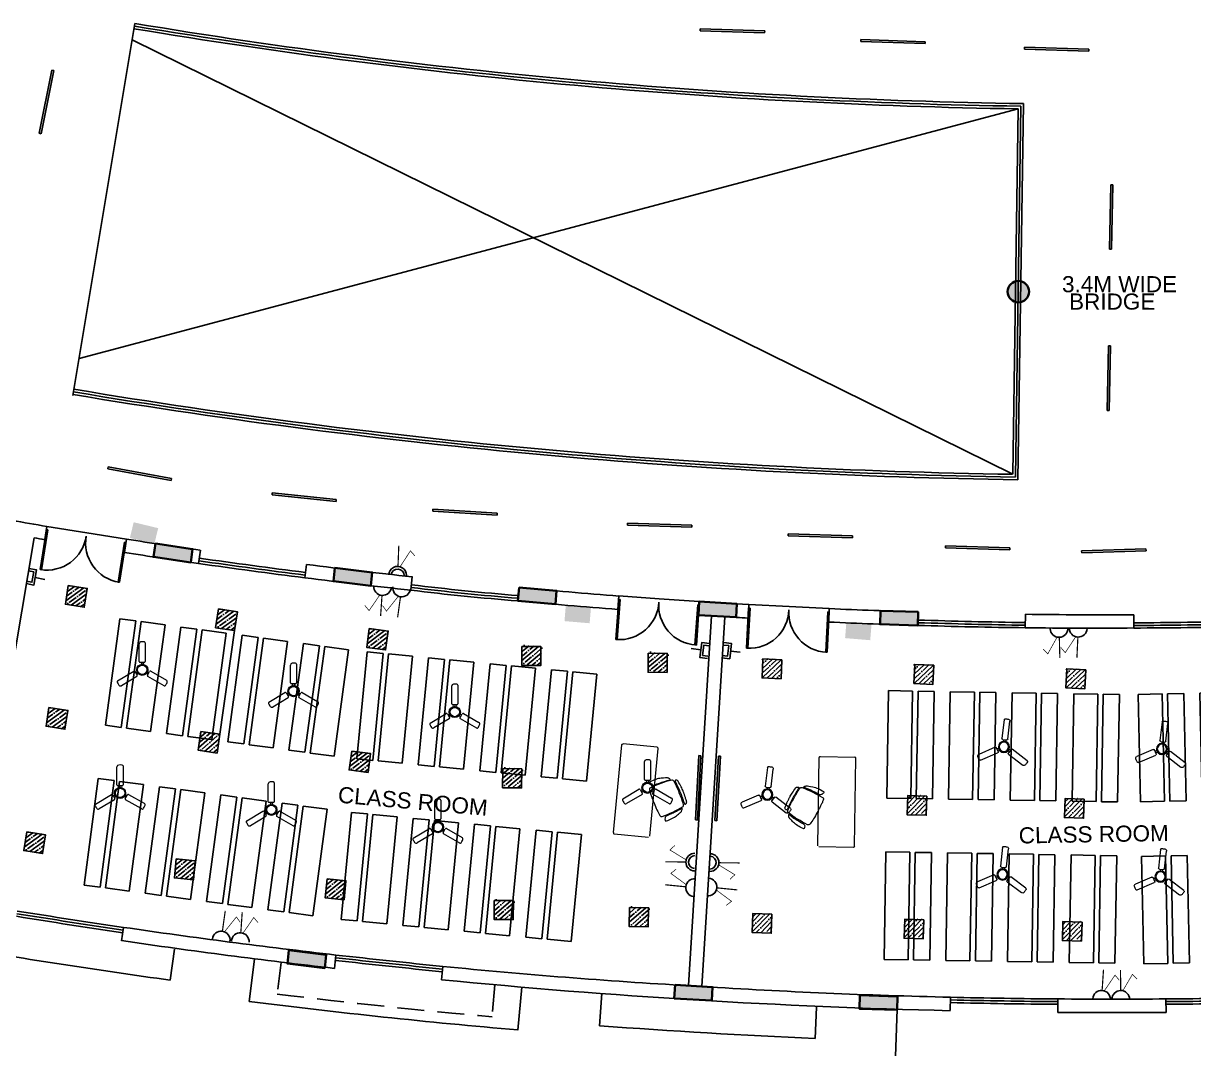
# Model space of a CAD drawing. Header units: inches. Extents: x -221585 to 401252, y -284294 to 332380.
# Drawn here: x 143066 to 145244, y 52500 to 54407 of the extents above; entities that cross this region are included whole.
import ezdxf

# ---------------------------------------------------------------- set-up
doc = ezdxf.new("R2010")
doc.units = ezdxf.units.IN
doc.header["$MEASUREMENT"] = 0
doc.linetypes.add('HIDDEN', pattern=[0.375, 0.25, -0.125])
doc.linetypes.add('HIDDEN2', pattern=[0.1875, 0.125, -0.0625])
for name, color, linetype in [('A_dimension_100', 233, 'Continuous'), ('E-LIGHT', 7, 'Continuous'), ('Power', 7, 'Continuous'), ('UPS', 7, 'Continuous')]:
    doc.layers.add(name, color=color, linetype=linetype)
for name, color, linetype, lineweight in [('ceilingfan', 1, 'Continuous', 15), ('column fa 25', 3, 'Continuous', 35), ('FURN', 56, 'Continuous', 0), ('text', 72, 'HIDDEN2', 5)]:
    doc.layers.add(name, color=color, linetype=linetype, lineweight=lineweight)
doc.styles.add('DIM', font='arial.ttf')

# ---------------------------------------------------------------- blocks, each defined once
blk = doc.blocks.new('fgds')
at = {"color": 253, "ltscale": 8}
for p, q in [((-348.363, -122.88), (-346.363, -122.88)), ((-348.363, -122.88), (-348.363, -123.33)), ((-346.363, -122.88), (-346.363, -123.33)), ((-348.363, -123.33), (-346.363, -123.33)), ((-348.363, -123.43), (-346.363, -123.43)), ((-348.363, -123.43), (-348.363, -123.73)), ((-346.363, -123.43), (-346.363, -123.73)), ((-348.363, -123.73), (-346.363, -123.73))]:
    blk.add_line(p, q, dxfattribs=at)
blk = doc.blocks.new('rser')
at = {"color": 2}
for p in [(-0.986, 6.93, 9945.752), (-0.986, 5.78, 9945.752), (-0.986, 4.63, 9945.752), (-0.986, 3.48, 9945.752)]:
    blk.add_blockref('fgds', p, dxfattribs=at)
blk = doc.blocks.new('A$C16F118AB')
for points in [[(0.37, 0.768), (0.37, 0.768), (0.374, 0.77), (0.374, 0.774), (0.372, 0.778), (0.364, 0.785), (0.354, 0.791), (0.344, 0.795), (0.333, 0.799), (0.321, 0.801), (0.307, 0.801), (0.283, 0.797), (0.248, 0.791), (0.205, 0.783), (0.181, 0.776), (0.156, 0.77), (0.132, 0.762), (0.106, 0.752), (0.081, 0.74), (0.057, 0.728), (0.032, 0.714), (0.008, 0.697), (0, 0.691), (0, 0.683), (0.006, 0.671), (0.018, 0.659), (0.035, 0.646), (0.049, 0.64), (0.063, 0.636), (0.075, 0.638), (0.096, 0.648), (0.116, 0.659), (0.136, 0.669), (0.156, 0.679), (0.179, 0.689), (0.199, 0.699), (0.222, 0.709), (0.244, 0.72), (0.287, 0.738), (0.321, 0.752), (0.35, 0.762), (0.37, 0.768)], [(0.565, 0.547), (0.565, 0.547), (0.559, 0.559), (0.553, 0.573), (0.545, 0.585), (0.539, 0.598), (0.53, 0.612), (0.524, 0.624), (0.516, 0.636), (0.51, 0.648), (0.504, 0.661), (0.496, 0.675), (0.488, 0.687), (0.482, 0.699), (0.474, 0.712), (0.465, 0.724), (0.457, 0.736), (0.449, 0.748), (0.439, 0.758), (0.429, 0.764), (0.417, 0.768), (0.402, 0.766), (0.354, 0.748), (0.303, 0.728), (0.256, 0.707), (0.207, 0.685), (0.159, 0.661), (0.112, 0.638), (0.065, 0.614), (0.02, 0.588), (0.012, 0.579), (0.006, 0.569), (0.006, 0.555), (0.01, 0.539), (0.014, 0.526), (0.02, 0.512), (0.024, 0.498), (0.03, 0.484), (0.037, 0.472), (0.043, 0.457), (0.049, 0.443), (0.055, 0.429), (0.063, 0.415), (0.069, 0.4), (0.077, 0.384), (0.085, 0.37), (0.093, 0.354), (0.1, 0.339), (0.108, 0.323), (0.116, 0.309), (0.134, 0.276), (0.15, 0.246), (0.167, 0.215), (0.183, 0.187), (0.199, 0.161), (0.215, 0.136), (0.232, 0.114), (0.246, 0.091), (0.256, 0.081), (0.268, 0.075), (0.28, 0.073), (0.291, 0.075), (0.339, 0.1), (0.386, 0.124), (0.433, 0.15), (0.48, 0.177), (0.524, 0.203), (0.567, 0.232), (0.61, 0.262), (0.652, 0.291), (0.663, 0.301), (0.667, 0.311), (0.667, 0.323), (0.663, 0.337), (0.654, 0.362), (0.644, 0.386), (0.634, 0.411), (0.622, 0.437), (0.61, 0.464), (0.596, 0.492), (0.581, 0.518), (0.565, 0.547)], [(0.634, 0.585), (0.634, 0.585), (0.624, 0.602), (0.614, 0.62), (0.602, 0.64), (0.587, 0.661), (0.573, 0.683), (0.557, 0.707), (0.541, 0.732), (0.524, 0.758), (0.516, 0.766), (0.508, 0.77), (0.496, 0.774), (0.484, 0.774), (0.474, 0.772), (0.467, 0.766), (0.465, 0.76), (0.469, 0.752), (0.476, 0.74), (0.484, 0.728), (0.49, 0.716), (0.498, 0.703), (0.506, 0.691), (0.512, 0.679), (0.52, 0.667), (0.526, 0.655), (0.534, 0.642), (0.541, 0.63), (0.549, 0.618), (0.555, 0.606), (0.563, 0.594), (0.569, 0.581), (0.575, 0.569), (0.581, 0.557), (0.587, 0.545), (0.596, 0.533), (0.602, 0.52), (0.608, 0.508), (0.614, 0.496), (0.62, 0.484), (0.626, 0.47), (0.632, 0.457), (0.638, 0.445), (0.642, 0.433), (0.648, 0.419), (0.654, 0.407), (0.661, 0.392), (0.667, 0.38), (0.673, 0.366), (0.679, 0.354), (0.685, 0.348), (0.691, 0.346), (0.699, 0.348), (0.707, 0.354), (0.715, 0.364), (0.717, 0.376), (0.72, 0.386), (0.717, 0.396), (0.711, 0.411), (0.705, 0.427), (0.699, 0.441), (0.693, 0.453), (0.687, 0.468), (0.683, 0.48), (0.677, 0.492), (0.673, 0.502), (0.669, 0.512), (0.663, 0.524), (0.658, 0.535), (0.652, 0.545), (0.648, 0.555), (0.642, 0.565), (0.638, 0.575), (0.634, 0.585)], [(0.638, 0.262), (0.63, 0.256), (0.622, 0.248), (0.612, 0.24), (0.598, 0.23), (0.583, 0.22), (0.567, 0.209), (0.549, 0.197), (0.528, 0.185), (0.508, 0.173), (0.488, 0.159), (0.465, 0.146), (0.445, 0.134), (0.425, 0.124), (0.404, 0.112), (0.386, 0.102), (0.366, 0.091), (0.356, 0.081), (0.35, 0.069), (0.346, 0.053), (0.346, 0.033), (0.35, 0.016), (0.356, 0.004), (0.366, 0), (0.376, 0.002), (0.402, 0.014), (0.427, 0.026), (0.451, 0.041), (0.476, 0.055), (0.498, 0.069), (0.518, 0.083), (0.539, 0.1), (0.557, 0.116), (0.573, 0.132), (0.589, 0.148), (0.602, 0.161), (0.614, 0.173), (0.624, 0.183), (0.63, 0.191), (0.636, 0.197), (0.638, 0.203), (0.642, 0.213), (0.644, 0.226), (0.646, 0.238), (0.646, 0.248), (0.646, 0.256), (0.644, 0.262), (0.64, 0.264), (0.638, 0.262)]]:
    blk.add_lwpolyline(points)
blk = doc.blocks.new('vgfsdr')
at = {"layer": 'FURN'}
for p, q in [((-347.094, -114.279, 9945.752), (-348.721, -114.469, 9945.752)), ((-346.997, -114.933, 9945.752), (-347.071, -114.297, 9945.752)), ((-348.738, -114.483, 9945.752), (-348.739, -114.492, 9945.752)), ((-348.739, -114.492, 9945.752), (-348.665, -115.127, 9945.752)), ((-348.735, -114.477, 9945.752), (-348.738, -114.483, 9945.752)), ((-348.729, -114.472, 9945.752), (-348.735, -114.477, 9945.752)), ((-348.721, -114.469, 9945.752), (-348.729, -114.472, 9945.752)), ((-347.015, -114.955, 9945.752), (-348.643, -115.145, 9945.752)), ((-347.015, -114.955, 9945.752), (-347.007, -114.952, 9945.752)), ((-347.007, -114.952, 9945.752), (-347.002, -114.948, 9945.752)), ((-347.002, -114.948, 9945.752), (-346.998, -114.941, 9945.752)), ((-346.998, -114.941, 9945.752), (-346.997, -114.933, 9945.752)), ((-348.662, -115.135, 9945.752), (-348.665, -115.127, 9945.752)), ((-348.657, -115.14, 9945.752), (-348.662, -115.135, 9945.752)), ((-348.651, -115.144, 9945.752), (-348.657, -115.14, 9945.752)), ((-348.643, -115.145, 9945.752), (-348.651, -115.144, 9945.752))]:
    blk.add_line(p, q, dxfattribs=at)
blk = doc.blocks.new('556w45')
at = {"color": 2}
blk.add_blockref('vgfsdr', (-0.017, 0.143), dxfattribs=at)
at = {"color": 2, "rotation": 6.647952394738431}
for p in [(-13.293, 40.23), (-16.273, 39.882)]:
    blk.add_blockref('rser', p, dxfattribs=at)
at = {"layer": 'FURN', "rotation": 96.64795239473506}
blk.add_blockref('A$C16F118AB', (-347.408, -114.267, 9945.752), dxfattribs=at)
blk = doc.blocks.new('RYTRTRTRTRT')
at = {"color": 1}
for p, q in [((42.518, 61.153), (42.518, 61.753)), ((42.518, 61.753), (42.538, 61.753)), ((42.538, 61.753), (42.538, 61.153)), ((43.718, 61.753), (43.698, 61.753)), ((43.698, 61.753), (43.698, 61.153)), ((43.718, 61.153), (43.718, 61.753)), ((42.518, 61.153), (42.538, 61.153)), ((42.518, 61.103), (43.118, 61.103)), ((43.718, 61.103), (43.118, 61.103)), ((43.718, 61.153), (43.698, 61.153))]:
    blk.add_line(p, q, dxfattribs=at)
for centre, start, end in [((42.528, 61.163), 359.0371, 90), ((43.708, 61.163), 90, 180.9629)]:
    blk.add_arc(centre, 0.59, start, end, dxfattribs=at)
blk = doc.blocks.new('FEGREGRE')
at = {"color": 20, "ltscale": 10}
for p, q in [((352225.2, 113822.9, 0.4), (352217.2, 113764.9, 0.4)), ((352374.1, 113803.9, 0.4), (352364.2, 113725.4, 0.4)), ((352871.5, 113752, 0.4), (352864.6, 113672.2, 0.4)), ((353021, 113739.9, 0.4), (353016.5, 113680.1, 0.4)), ((353420.2, 113714.9, 0.4), (353417.8, 113656.5, 0.4)), ((353570.2, 113710.8, 0.8), (353565.5, 113560.9, 0.8))]:
    blk.add_line(p, q, dxfattribs=at)
for radius, start, end in [(12828.5, 260.35055, 262.14575), (12848.5, 262.81881, 265.06302), (12828.5, 265.73613, 267.53133)]:
    blk.add_arc((353970.3, 126473.1, 0.4), radius, start, end, dxfattribs=at)
blk = doc.blocks.new('dd')
at = {"layer": 'column fa 25', "ltscale": 10}
h = blk.add_hatch(color=3, dxfattribs=at)
h.set_gradient(color1=(141, 141, 141), color2=(145, 145, 145), one_color=1, tint=0.57, name='CYLINDER')
h.paths.add_polyline_path([(177327.8, 119886), (177352.8, 119886), (177352.8, 119956), (177327.8, 119956)])
at = {"layer": 'column fa 25', "color": 1, "ltscale": 10}
blk.add_lwpolyline([(177327.8, 119886), (177352.8, 119886), (177352.8, 119956), (177327.8, 119956)], close=True, dxfattribs=at)
blk = doc.blocks.new('dffa')
at = {"layer": 'column fa 25', "ltscale": 10}
h = blk.add_hatch(color=3, dxfattribs=at)
h.set_gradient(color1=(141, 141, 141), color2=(145, 145, 145), one_color=1, tint=0.57, name='CYLINDER')
h.paths.add_polyline_path([(173919.9, 119465, 1), (173879.9, 119465, 1)])
at = {"layer": 'column fa 25', "color": 3, "ltscale": 10}
blk.add_circle((173899.9, 119465), 20, dxfattribs=at)
blk = doc.blocks.new('Fan')
at = {"color": 6}
for p, q in [((-5.8, 15.7), (-5.8, 48.4)), ((5.2, 50.1), (5.2, 15.7)), ((3.5, 14), (-4.1, 14)), ((-1.9, 14), (-1.9, 10.8)), ((1.5, 14), (1.5, 10.8)), ((-45.2, -19.5), (-15.9, -1.9)), ((-10.2, -11.4), (-38.2, -28.2)), ((-13.6, -2.5), (-9.7, -9)), ((-12.6, -4.2), (-9.9, -2.6)), ((-10.8, -7.1), (-8.1, -5.5)), ((10.3, -7.3), (7.6, -5.8)), ((12, -4.4), (9.3, -2.8)), ((9.4, -9.1), (13.2, -2.4)), ((39.7, -28.3), (10, -11.4)), ((15.5, -1.8), (43.8, -18))]:
    blk.add_line(p, q, dxfattribs=at)
for centre, radius in [((-0.2, 0.8), 10.2), ((-0.2, 0.9), 8.5)]:
    blk.add_circle(centre, radius, dxfattribs=at)
for centre, radius, start, end in [((-2.4, 48.4), 3.4, 92.735, 180), ((-0.2, 0.9), 51, 85.7207, 92.735), ((3.5, 50.1), 1.7, 0, 85.7207), ((-4.1, 15.7), 1.7, 180, 270), ((3.5, 15.7), 1.7, 270, 0), ((-44.4, -21), 1.7, 120.9808, 206.3239), ((-15, -3.4), 1.7, 30.9808, 120.9808), ((-11.1, -9.9), 1.7, 300.9808, 30.9808), ((10.8, -9.9), 1.7, 150.2708, 240.2708), ((14.6, -3.3), 1.7, 60.2708, 150.2708), ((42.1, -20.9), 3.4, 332.7215, 60.2708), ((-0.2, 0.9), 51, 206.3239, 213.3255), ((-40, -25.3), 3.4, 213.3255, 300.9808), ((40.6, -26.9), 1.7, 240.2708, 325.7165), ((-0.2, 0.9), 51, 325.7165, 332.7215)]:
    blk.add_arc(centre, radius, start, end, dxfattribs=at)
blk = doc.blocks.new('ups 6A')
at = {"layer": 'E-LIGHT', "color": 4}
for points, const_width in [([(5905667, -1658491), (5905670, -1658287)], 11.7), ([(5905692, -1658286), (5905785, -1658448), (5905831, -1658401)], 6.64)]:
    blk.add_lwpolyline(points, dxfattribs=dict(at, const_width=const_width))
blk.add_arc((5905672, -1658200), 87.4, 179.0102, 359.0102, dxfattribs=at)
blk = doc.blocks.new('16A')
at = {"layer": 'E-LIGHT', "color": 1}
for points, const_width in [([(5916857, -1642748), (5916861, -1642952)], 11.7), ([(5916882, -1642953), (5916975, -1642791), (5917021, -1642838)], 6.64)]:
    blk.add_lwpolyline(points, dxfattribs=dict(at, const_width=const_width))
for centre, radius, start, end in [((5916862, -1643039), 87.4, 0.9898, 180.9898), ((5916863, -1643043), 64.6, 4.2725, 175.7579)]:
    blk.add_arc(centre, radius, start, end, dxfattribs=at)

msp = doc.modelspace()

# ---------------------------------------------------------------- hatches: boundary and pattern name
at = {"ltscale": 10}
h = msp.add_hatch(dxfattribs=at)
h.set_pattern_fill('ANSI35', color=1, scale=50, angle=-8.909)
h.set_pattern_definition([(36.091005, (-39268.944, -102396.412), (-7.36336874, 10.1010297), []), (36.091005, (-39260.211, -102397.781), (-7.36336874, 10.1010297), [15.625, -3.125, 0, -3.125])])
h.paths.add_polyline_path([(143178.9, 53320.7), (143184.4, 53355.8), (143149.3, 53361.3), (143143.8, 53326.2)])
h = msp.add_hatch(dxfattribs=at)
h.set_pattern_fill('ANSI35', color=1, scale=50, angle=-8.909)
h.set_pattern_definition([(36.091005, (-38989.326, -102440.035), (-7.36336874, 10.1010297), []), (36.091005, (-38980.594, -102441.404), (-7.36336874, 10.1010297), [15.625, -3.125, 0, -3.125])])
h.paths.add_polyline_path([(143458.5, 53277.1), (143464, 53312.2), (143429, 53317.7), (143423.5, 53282.6)])
h = msp.add_hatch(dxfattribs=at)
h.set_pattern_fill('ANSI35', color=1, scale=50, angle=-7.6412)
h.set_pattern_definition([(37.358794, (-35217.863, -106474.521), (-7.5850545, 9.9356403), []), (37.358794, (-35209.102, -106475.696), (-7.5850545, 9.9356403), [15.625, -3.125, 0, -3.125])])
h.paths.add_polyline_path([(143740, 53241.2), (143744.8, 53276.4), (143709.6, 53281.1), (143704.9, 53246)])
h = msp.add_hatch(dxfattribs=at)
h.set_pattern_fill('ANSI35', color=1, scale=50, angle=-5.0301)
h.set_pattern_definition([(39.9699416, (-27467.95, -114491.278), (-8.0298205, 9.57976945), []), (39.9699416, (-27459.145, -114492.053), (-8.0298205, 9.57976945), [15.625, -3.125, 0, -3.125])])
h.paths.add_polyline_path([(144027.9, 53211.5), (144031, 53246.9), (143995.7, 53250), (143992.6, 53214.6)])
h = msp.add_hatch(dxfattribs=at)
h.set_pattern_fill('ANSI35', color=1, scale=50, angle=-5.0301)
h.set_pattern_definition([(39.9699416, (-27232.87, -114503.964), (-8.0298205, 9.57976945), []), (39.9699416, (-27224.065, -114504.74), (-8.0298205, 9.57976945), [15.625, -3.125, 0, -3.125])])
h.paths.add_polyline_path([(144263, 53198.8), (144266.1, 53234.2), (144230.7, 53237.3), (144227.6, 53201.9)])
h = msp.add_hatch(dxfattribs=at)
h.set_pattern_fill('ANSI35', color=1, scale=50, angle=-1.6614)
h.set_pattern_definition([(43.33864, (-17080.323, -124301.947), (-8.5788625, 9.091376), []), (43.33864, (-17071.488, -124302.204), (-8.5788625, 9.091376), [15.625, -3.125, 0, -3.125])])
h.paths.add_polyline_path([(144441.6, 53188.7), (144440.4, 53224.2), (144475.9, 53225.4), (144477.1, 53189.9)])
h = msp.add_hatch(dxfattribs=at)
h.set_pattern_fill('ANSI35', color=1, scale=50, angle=-1.6614)
h.set_pattern_definition([(43.33864, (-16797.515, -124312.37), (-8.5788625, 9.091376), []), (43.33864, (-16788.68, -124312.626), (-8.5788625, 9.091376), [15.625, -3.125, 0, -3.125])])
h.paths.add_polyline_path([(144724.4, 53178.3), (144723.2, 53213.8), (144758.7, 53214.9), (144759.9, 53179.5)])
h = msp.add_hatch(dxfattribs=at)
h.set_pattern_fill('ANSI35', color=1, scale=50, angle=-1.6614)
h.set_pattern_definition([(43.33864, (-16514.632, -124320.514), (-8.5788625, 9.091376), []), (43.33864, (-16505.797, -124320.77), (-8.5788625, 9.091376), [15.625, -3.125, 0, -3.125])])
h.paths.add_polyline_path([(145007.3, 53170.1), (145006.1, 53205.6), (145041.6, 53206.8), (145042.8, 53171.3)])
h = msp.add_hatch(dxfattribs=at)
h.set_pattern_fill('ANSI35', color=1, scale=50, angle=-8.909)
h.set_pattern_definition([(36.091005, (-39304.947, -102623.577), (-7.36336874, 10.1010297), []), (36.091005, (-39296.214, -102624.945), (-7.36336874, 10.1010297), [15.625, -3.125, 0, -3.125])])
h.paths.add_polyline_path([(143142.9, 53093.6), (143148.4, 53128.7), (143113.3, 53134.2), (143107.8, 53099.1)])
h = msp.add_hatch(dxfattribs=at)
h.set_pattern_fill('ANSI35', color=1, scale=50, angle=-3.7526)
h.set_pattern_definition([(41.247376, (-24287.586, -118433.798), (-8.2413923, 9.398375), []), (41.247376, (-24278.766, -118434.376), (-8.2413923, 9.398375), [15.625, -3.125, 0, -3.125])])
h.paths.add_polyline_path([(143427, 53050.6), (143429.3, 53086), (143393.9, 53088.3), (143391.5, 53052.9)])
h = msp.add_hatch(dxfattribs=at)
h.set_pattern_fill('ANSI35', color=1, scale=50, angle=-7.6412)
h.set_pattern_definition([(37.358794, (-35250.651, -106702.559), (-7.5850545, 9.9356403), []), (37.358794, (-35241.891, -106703.734), (-7.5850545, 9.9356403), [15.625, -3.125, 0, -3.125])])
h.paths.add_polyline_path([(143707.2, 53013.2), (143712, 53048.4), (143676.8, 53053.1), (143672.1, 53017.9)])
h = msp.add_hatch(dxfattribs=at)
h.set_pattern_fill('ANSI35', color=1, scale=50, angle=-5.0301)
h.set_pattern_definition([(39.9699416, (-27503.689, -114718.707), (-8.0298205, 9.57976945), []), (39.9699416, (-27494.885, -114719.482), (-8.0298205, 9.57976945), [15.625, -3.125, 0, -3.125])])
h.paths.add_polyline_path([(143992.2, 52984.1), (143995.3, 53019.4), (143959.9, 53022.5), (143956.8, 52987.2)])
h = msp.add_hatch(dxfattribs=at)
h.set_pattern_fill('ANSI35', color=1, scale=50, angle=0.4375)
h.set_pattern_definition([(45.437488, (-10217.341, -130349.2), (-8.90606635, 8.77108785), []), (45.437488, (-10208.503, -130349.132), (-8.90606635, 8.77108785), [15.625, -3.125, 0, -3.125])])
h.paths.add_polyline_path([(144711.4, 52934.2), (144710.5, 52969.7), (144746, 52970.6), (144746.9, 52935.1)])
h = msp.add_hatch(dxfattribs=at)
h.set_pattern_fill('ANSI35', color=1, scale=50, angle=0.4375)
h.set_pattern_definition([(45.437488, (-9924.45, -130354.663), (-8.90606635, 8.77108785), []), (45.437488, (-9915.612, -130354.595), (-8.90606635, 8.77108785), [15.625, -3.125, 0, -3.125])])
h.paths.add_polyline_path([(145004.3, 52928.7), (145003.4, 52964.2), (145038.9, 52965.1), (145039.8, 52929.6)])
h = msp.add_hatch(dxfattribs=at)
h.set_pattern_fill('ANSI35', color=1, scale=50, angle=-8.909)
h.set_pattern_definition([(36.091005, (-39346.505, -102854.9), (-7.36336874, 10.1010297), []), (36.091005, (-39337.773, -102856.268), (-7.36336874, 10.1010297), [15.625, -3.125, 0, -3.125])])
h.paths.add_polyline_path([(143101.3, 52862.3), (143106.8, 52897.3), (143071.8, 52902.8), (143066.3, 52867.8)])
h = msp.add_hatch(dxfattribs=at)
h.set_pattern_fill('ANSI35', color=1, scale=50, angle=-5.7869)
h.set_pattern_definition([(39.2131353, (-30313.937, -112609.338), (-7.9025868, 9.68499466), []), (39.2131353, (-30305.144, -112610.229), (-7.9025868, 9.68499466), [15.625, -3.125, 0, -3.125])])
h.paths.add_polyline_path([(143382.1, 52813.6), (143385.6, 52848.9), (143350.3, 52852.5), (143346.7, 52817.2)])
h = msp.add_hatch(dxfattribs=at)
h.set_pattern_fill('ANSI35', color=1, scale=50, angle=-5.7869)
h.set_pattern_definition([(39.2131353, (-30033.382, -112646.465), (-7.9025868, 9.68499466), []), (39.2131353, (-30024.588, -112647.356), (-7.9025868, 9.68499466), [15.625, -3.125, 0, -3.125])])
h.paths.add_polyline_path([(143662.6, 52776.5), (143666.2, 52811.8), (143630.9, 52815.4), (143627.3, 52780.1)])
h = msp.add_hatch(dxfattribs=at)
h.set_pattern_fill('ANSI35', color=1, scale=50, angle=-3.7526)
h.set_pattern_definition([(41.247376, (-23737.603, -118745.482), (-8.2413923, 9.398375), []), (41.247376, (-23728.784, -118746.06), (-8.2413923, 9.398375), [15.625, -3.125, 0, -3.125])])
h.paths.add_polyline_path([(143976.9, 52738.9), (143979.3, 52774.3), (143943.8, 52776.6), (143941.5, 52741.2)])
h = msp.add_hatch(dxfattribs=at)
h.set_pattern_fill('ANSI35', color=1, scale=50, angle=-3.7526)
h.set_pattern_definition([(41.247376, (-23486.09, -118758.637), (-8.2413923, 9.398375), []), (41.247376, (-23477.27, -118759.216), (-8.2413923, 9.398375), [15.625, -3.125, 0, -3.125])])
h.paths.add_polyline_path([(144228.5, 52725.7), (144230.8, 52761.1), (144195.4, 52763.5), (144193, 52728)])
h = msp.add_hatch(dxfattribs=at)
h.set_pattern_fill('ANSI35', color=1, scale=50, angle=0.4375)
h.set_pattern_definition([(45.437488, (-10505.767, -130568.708), (-8.90606635, 8.77108785), []), (45.437488, (-10496.928, -130568.641), (-8.90606635, 8.77108785), [15.625, -3.125, 0, -3.125])])
h.paths.add_polyline_path([(144423, 52714.7), (144422.1, 52750.2), (144457.6, 52751.1), (144458.5, 52715.6)])
h = msp.add_hatch(dxfattribs=at)
h.set_pattern_fill('ANSI35', color=1, scale=50, angle=0.4375)
h.set_pattern_definition([(45.437488, (-10222.959, -130579.131), (-8.90606635, 8.77108785), []), (45.437488, (-10214.12, -130579.064), (-8.90606635, 8.77108785), [15.625, -3.125, 0, -3.125])])
h.paths.add_polyline_path([(144705.8, 52704.3), (144704.9, 52739.8), (144740.4, 52740.7), (144741.3, 52705.2)])
h = msp.add_hatch(dxfattribs=at)
h.set_pattern_fill('ANSI35', color=1, scale=50, angle=0.4375)
h.set_pattern_definition([(45.437488, (-9928.362, -130583.372), (-8.90606635, 8.77108785), []), (45.437488, (-9919.523, -130583.304), (-8.90606635, 8.77108785), [15.625, -3.125, 0, -3.125])])
h.paths.add_polyline_path([(145000.4, 52700), (144999.5, 52735.5), (145035, 52736.4), (145035.9, 52700.9)])

# ---------------------------------------------------------------- linework, layer by layer
at = {"color": 2, "ltscale": 10}
msp.add_line((143273.1, 54406.9), (143157.9, 53714.9), dxfattribs=at)
at = {"color": 5}
for p, q in [((144325.7, 54393, -0.4), (144325.8, 54396.7, -0.4)), ((144325.8, 54396.7, -0.4), (144445.7, 54392.8, -0.4)), ((144445.6, 54389.2, -0.4), (144325.7, 54393, -0.4)), ((144445.6, 54389.2, -0.4), (144445.7, 54392.8, -0.4)), ((144624.7, 54373, -0.4), (144624.8, 54376.7, -0.4)), ((144624.8, 54376.7, -0.4), (144744.7, 54372.8, -0.4)), ((144744.6, 54369.2, -0.4), (144624.7, 54373, -0.4)), ((144744.7, 54372.8, -0.4), (144744.6, 54369.2, -0.4)), ((144929.2, 54359, -0.4), (144929.3, 54362.7, -0.4)), ((145049.1, 54355.2, -0.4), (144929.2, 54359, -0.4)), ((144929.3, 54362.7, -0.4), (145049.2, 54358.8, -0.4)), ((145049.2, 54358.8, -0.4), (145049.1, 54355.2, -0.4)), ((143095.3, 54202.4, 0.4), (143118.6, 54320, 0.4)), ((143122.2, 54319.3, 0.4), (143098.9, 54201.7, 0.4)), ((143118.6, 54320, 0.4), (143122.2, 54319.3, 0.4)), ((143098.9, 54201.7, 0.4), (143095.3, 54202.4, 0.4)), ((145087.7, 53986.9), (145090.1, 54106.8)), ((145090.1, 54106.8), (145093.8, 54106.7)), ((145093.8, 54106.7), (145091.3, 53986.8)), ((145091.3, 53986.8), (145087.7, 53986.9)), ((145083.2, 53686.9), (145085.6, 53806.8)), ((145085.6, 53806.8), (145089.3, 53806.7)), ((145089.3, 53806.7), (145086.9, 53686.9)), ((145086.9, 53686.9), (145083.2, 53686.9)), ((143222.8, 53578.1, 0), (143223.4, 53581.7, 0)), ((143340.7, 53556.5, 0), (143222.8, 53578.1, 0)), ((143223.4, 53581.7, 0), (143341.4, 53560.1, 0)), ((143341.4, 53560.1, 0), (143340.7, 53556.5, 0)), ((143528.6, 53530, 0), (143528.9, 53533.6, 0)), ((143647.8, 53517.2, 0), (143528.6, 53530, 0)), ((143528.9, 53533.6, 0), (143648.2, 53520.8, 0)), ((143648.2, 53520.8, 0), (143647.8, 53517.2, 0)), ((143827.8, 53499.6, 0), (143828, 53503.2, 0)), ((143828, 53503.2, 0), (143947.7, 53495.7, 0)), ((143947.5, 53492, 0), (143827.8, 53499.6, 0)), ((143947.7, 53495.7, 0), (143947.5, 53492, 0)), ((144190.2, 53473.6, 0), (144190.3, 53477.2, 0)), ((144310, 53469.7, 0), (144190.2, 53473.6, 0)), ((144190.3, 53477.2, 0), (144310.1, 53473.4, 0)), ((144310.1, 53473.4, 0), (144310, 53469.7, 0)), ((144489.2, 53453.6, 0), (144489.3, 53457.2, 0)), ((144609, 53449.7, 0), (144489.2, 53453.6, 0)), ((144489.3, 53457.2, 0), (144609.1, 53453.4, 0)), ((144609.1, 53453.4, 0), (144609, 53449.7, 0)), ((144782, 53431.3, 0.4), (144782.1, 53435, 0.4)), ((144901.8, 53427.5, 0.4), (144782, 53431.3, 0.4)), ((144782.1, 53435, 0.4), (144902, 53431.2, 0.4)), ((144902, 53431.2, 0.4), (144901.8, 53427.5, 0.4)), ((145035.7, 53425.6, 0.4), (145155.5, 53429.4, 0.4)), ((145035.8, 53421.9, 0.4), (145035.7, 53425.6, 0.4)), ((145155.6, 53425.7, 0.4), (145035.8, 53421.9, 0.4)), ((145155.5, 53429.4, 0.4), (145155.6, 53425.7, 0.4)), ((144316.7, 52925), (144323.3, 53044.7)), ((144327, 53044.5), (144320.4, 52924.8)), ((144323.3, 53044.7), (144327, 53044.5)), ((144353.1, 52923.7), (144359.8, 53043.5)), ((144363.4, 53043.3), (144356.8, 52923.5)), ((144359.8, 53043.5), (144363.4, 53043.3)), ((144320.4, 52924.8), (144316.7, 52925)), ((144356.8, 52923.5), (144353.1, 52923.7))]:
    msp.add_line(p, q, dxfattribs=at)
at = {"color": 2, "ltscale": 8}
for p, q in [((143268, 54376.6), (144907.4, 53568)), ((144917.5, 54247.9, 0.4), (143169.3, 53783.4, 0.4)), ((144917.5, 54247.9, 0.4), (144907.4, 53568, 0.4)), ((144922.5, 54252.8, 0.4), (144912.3, 53562.9, 0.4)), ((144927.6, 54257.7, 0.4), (144917.2, 53557.8, 0.4))]:
    msp.add_line(p, q, dxfattribs=at)
at = {"color": 4, "ltscale": 10}
for p, q in [((144912.2, 53557.9, 0.4), (144912.2, 53557.9, 0.4)), ((143109.4, 53471), (143105.3, 53446.4)), ((143085.6, 53449.7), (142970.7, 52769.3)), ((143257.5, 53447.2), (143253.7, 53422.5)), ((143395.1, 53426.8), (143391.5, 53402.1)), ((143593, 53400.3), (143589.9, 53375.5)), ((143786.8, 53352.4, 0), (143789.5, 53377.9, 0)), ((143988.5, 53357.3, 0), (143986.2, 53332.4, 0)), ((143986.2, 53332.4, 0), (143988.5, 53357.3, 0)), ((144174.3, 53341.6), (144172.4, 53316.6)), ((144324, 53331, 0), (144322.5, 53306.1, 0)), ((144416.2, 53325.5), (144414.8, 53300.6)), ((144566, 53318), (144564.9, 53293)), ((144731.2, 53311.9), (144730.5, 53286.9)), ((144931.3, 53307.6), (144930.8, 53282.5, 0)), ((144346.5, 53304.6, 0), (144303.9, 52616.6, 0.4)), ((144371.4, 53303, 0), (144328.8, 52615, 0.4)), ((145132.6, 53306.6, 0), (145132.9, 53282, 0)), ((143252, 52725.1), (143248.4, 52700.3)), ((143647.6, 52673.6), (143644.8, 52648.8)), ((143846.4, 52652.5), (143844, 52627.7)), ((144791.1, 52570.1), (144791.7, 52595.1)), ((144991.3, 52566.9), (144991.5, 52591.9)), ((145192.9, 52566.9), (145192.7, 52591.9))]:
    msp.add_line(p, q, dxfattribs=at)
msp.add_line((143461.3, 53294.7), (143428.7, 53067))
at = {"color": 20, "linetype": 'HIDDEN', "ltscale": 200}
for p, q in [((143545.5, 52659.5), (143538.3, 52601)), ((143943.5, 52618.2), (143938.1, 52558.5))]:
    msp.add_line(p, q, dxfattribs=at)
at = {"color": 1, "ltscale": 10}
for points in [[(143149.3, 53361.3), (143184.4, 53355.8), (143178.9, 53320.7), (143143.8, 53326.2)], [(143429, 53317.7), (143464, 53312.2), (143458.5, 53277.1), (143423.5, 53282.6)], [(143709.6, 53281.1), (143744.8, 53276.4), (143740, 53241.2), (143704.9, 53246)], [(143993.7, 53247.8), (144029.2, 53247.5), (144028.9, 53212), (143993.4, 53212.3)], [(144228.8, 53235.1), (144264.3, 53234.8), (144264, 53199.3), (144228.5, 53199.6)], [(144477.7, 53223.1), (144442.3, 53224.7), (144440.7, 53189.2), (144476.1, 53187.6)], [(144760.5, 53212.7), (144725.1, 53214.3), (144723.5, 53178.8), (144758.9, 53177.2)], [(145043.4, 53204.5), (145008, 53206.1), (145006.4, 53170.7), (145041.8, 53169.1)], [(143113.3, 53134.2), (143148.4, 53128.7), (143142.9, 53093.6), (143107.8, 53099.1)], [(143396.2, 53089.6), (143431.3, 53084.5), (143426.2, 53049.4), (143391.1, 53054.5)], [(143676.8, 53053.1), (143712, 53048.4), (143707.2, 53013.2), (143672.1, 53017.9)], [(143958, 53020.4), (143993.5, 53020), (143993.2, 52984.5), (143957.7, 52984.9)], [(143071.8, 52902.8), (143106.8, 52897.3), (143101.3, 52862.3), (143066.3, 52867.8)], [(143350.3, 52852.5), (143385.6, 52848.9), (143382.1, 52813.6), (143346.7, 52817.2)], [(143630.9, 52815.4), (143666.2, 52811.8), (143662.6, 52776.5), (143627.3, 52780.1)]]:
    msp.add_lwpolyline(points, close=True, dxfattribs=at)
at = {"color": 1, "ltscale": 10, "elevation": 0}
for points in [[(144747.4, 52969.1), (144712, 52970.2), (144710.8, 52934.7), (144746.3, 52933.6)], [(145040.3, 52963.7), (145004.8, 52964.8), (145003.7, 52929.3), (145039.2, 52928.2)], [(143942.3, 52775.2), (143977.8, 52774.9), (143977.5, 52739.4), (143942, 52739.7)], [(144193.9, 52762), (144229.4, 52761.7), (144229, 52726.2), (144193.5, 52726.5)], [(144459, 52749.6), (144423.5, 52750.7), (144422.4, 52715.2), (144457.9, 52714.1)], [(144741.8, 52739.2), (144706.3, 52740.3), (144705.2, 52704.8), (144740.7, 52703.7)], [(145036.4, 52735), (145000.9, 52736.1), (144999.8, 52700.6), (145035.3, 52699.5)]]:
    msp.add_lwpolyline(points, close=True, dxfattribs=at)
at = {"color": 2, "ltscale": 8}
for radius, end in [(11088.5, 269.09737), (11083.5, 269.12319), (11078.5, 269.14904), (11773.5, 269.12471), (11768.5, 269.10036), (11778.5, 269.14904)]:
    msp.add_arc((145092.1, 65335), radius, 260.54951, end, dxfattribs=at)
at = {"color": 4, "ltscale": 10}
for centre, radius, start, end in [((145092.1, 65335, 0), 12028.5, 259.88503, 260.51249), ((145092.1, 65335), 12053.5, 260.41722, 260.51249), ((145092.1, 65335), 12028.5, 261.22701, 261.88927), ((145092.1, 65335), 12053.5, 261.22701, 261.88927), ((145092.1, 65335), 12028.5, 262.84036, 263.7828), ((145092.1, 65335), 12053.5, 262.84036, 263.78279), ((145092.1, 65335), 12028.5, 264.7354, 265.624), ((145092.1, 65335), 12053.5, 264.73603, 265.62426), ((145653.3, 75088.1, 0), 21797.7, 266.50371, 266.74653), ((145092.1, 65335), 12028.5, 267.49299, 268.28121), ((145092.1, 65335), 12028.5, 269.23392, 270.19286), ((148022.4, 114142, 0), 60948.3, 266.519697, 266.542301), ((145317.9, 69276.5, 0), 16001.5, 266.60888, 266.76442), ((145092.1, 65335), 12053.5, 267.49299, 268.28121), ((145052.9, 61723.9, 0), 8442.2, 269.17105, 270.54322), ((145092.1, 65335), 12743.5, 261.69759, 263.49148), ((145092.1, 65335), 12768.5, 261.69759, 263.49148), ((144931.1, 63516, 0.8), 10917.5, 264.29834, 266.70648), ((145092.1, 65335), 12768.5, 264.39035, 268.6491), ((145037.1, 63625.3, 0), 11032.9, 266.31925, 268.72547), ((145092.1, 65335), 12743.5, 269.54738, 270.45298), ((145092.1, 65335), 12768.5, 269.54738, 270.45227)]:
    msp.add_arc(centre, radius, start, end, dxfattribs=at)
at = {"color": 5, "ltscale": 10}
for centre, radius, start, end in [((145091.4, 65330.1), 12048.5, 261.88927, 262.84036), ((145091.4, 65330.1), 12043.5, 261.88927, 262.84036), ((145091.4, 65330.1), 12038.5, 261.88927, 262.84036), ((144350.5, 57958.6, 0), 4640.5, 263.0219, 265.497), ((144350.5, 57958.6, 0), 4635.5, 263.0219, 265.497), ((144350.5, 57958.6, 0), 4630.5, 263.0219, 265.497), ((145009.6, 61454.3, 0), 8172.1, 268.04248, 269.44748), ((145119.1, 65355.3, 0), 12069.6, 268.15578, 269.10678), ((145119.1, 65356.6, 0), 12066, 268.15581, 269.10681), ((145042.2, 65329.7, 0), 12038.5, 270.43092, 271.38202), ((145042.2, 65329.7, 0), 12043.5, 270.43092, 271.38202), ((145128.5, 61011.5, 0), 7729.5, 270.03231, 271.51488), ((145092.1, 65335), 12753.5, 260.79871, 261.69759), ((145092.1, 65335), 12748.5, 260.79871, 261.69759), ((145092.1, 65335), 12743.5, 260.79871, 261.69759), ((145092.1, 65335), 12753.5, 263.49148, 264.39035), ((145092.1, 65335), 12748.5, 263.49148, 264.39035), ((145092.1, 65335), 12743.5, 263.49148, 264.39035), ((145091.3, 65285), 12698.5, 268.64627, 269.54879), ((145091.3, 65285), 12693.5, 268.64627, 269.54879), ((145092.9, 65285), 12693.5, 270.45121, 271.35373), ((145092.9, 65285), 12698.5, 270.45121, 271.35373), ((145091.3, 65285), 12703.5, 268.6468, 269.54897), ((145092.9, 65285), 12703.5, 270.45103, 271.3532)]:
    msp.add_arc(centre, radius, start, end, dxfattribs=at)
at = {"color": 20, "linetype": 'HIDDEN', "ltscale": 200}
msp.add_arc((145092.1, 65335), 12828.5, 263.04316, 264.83866, dxfattribs=at)
at = {"color": 3, "ltscale": 10}
for points in [[(143309.5, 53438.6), (143263.9, 53449.6), (143316.6, 53467.8), (143271, 53478.8)], [(144119.8, 53290.9), (144073, 53294.8), (144122.3, 53320.9), (144075.5, 53324.8)], [(144642.1, 53259.3), (144595.4, 53263.2), (144644.6, 53289.2), (144597.8, 53293.1)]]:
    msp.add_solid(points, dxfattribs=at)
at = {"layer": 'A_dimension_100', "color": 3, "ltscale": 0.05}
for points in [[(143076, 53392.6), (143090.2, 53390), (143085.1, 53362), (143070.9, 53364.6)], [(143075.2, 53388.1), (143085, 53386.3), (143081.5, 53367.2), (143071.7, 53369)], [(143087.6, 53375.7), (143105.5, 53372.5)], [(144326.9, 53241.4), (144309, 53243.6)], [(144339.5, 53225.3), (144325.2, 53227.1), (144328.7, 53255.3), (144343.1, 53253.5)], [(144340.1, 53229.7), (144330.2, 53231), (144332.6, 53250.3), (144342.5, 53249.1)], [(144369.6, 53254.9), (144384, 53253.1), (144380.5, 53224.9), (144366.1, 53226.7)], [(144369, 53250.4), (144378.9, 53249.2), (144376.5, 53229.9), (144366.6, 53231.1)], [(144382.2, 53239), (144400.2, 53236.8)]]:
    msp.add_lwpolyline(points, dxfattribs=at)

# ---------------------------------------------------------------- block references
at = {"color": 4}
for p, xscale, yscale, zscale, rotation in [((139073.2, 61855), -124.9985203967833, 124.9985203967808, 124.9985203967815, 170.8761000794667), ((150143.9, 60591.6), 124.9985203967701, 124.9985203967701, 124.9985203967701, 176.115065920611), ((150256.2, 60680.3), 124.9985203967737, 124.9985203967737, 124.9985203967737, 177.1316943542256)]:
    msp.add_blockref('RYTRTRTRTRT', p, dxfattribs=dict(at, xscale=xscale, yscale=yscale, zscale=zscale, rotation=rotation))
at = {"color": 2}
for name, p, xscale, yscale, zscale, rotation in [('rser', (150472.7, 17066.6, -994575.2), 99.99999999999619, 99.99999999999619, 99.99999999999619, 262.287097862825), ('556w45', (148067.9, 16557.3, -994575.2), 100.0000000000068, 100.0000000000068, 100.0000000000068, 257.8247320963117), ('556w45', (136639.8, 17202.9, -994575.2), -99.99999999999456, 100, 100, 95.70789924612211), ('rser', (134303.9, 17981.1, -994575.2), -99.99999999999685, 100, 99.99999999999994, 91.23903225441798), ('rser', (150474.7, 16777.7, -994575.2), 100.0000000000005, 100.0000000000005, 100.0000000000005, 262.3533759050894), ('rser', (134300.9, 17682.4, -994575.2), -99.99999999999967, 100, 100.0000000000001, 91.22377878123984)]:
    msp.add_blockref(name, p, dxfattribs=dict(at, xscale=xscale, yscale=yscale, zscale=zscale, rotation=rotation))
at = {"color": 1}
msp.add_blockref('FEGREGRE', (-208878.2, -61138.1, -0.4), dxfattribs=at)
at = {"layer": 'ceilingfan', "xscale": 1.02030405060046, "yscale": 1.02030405060046, "zscale": 1.02030405060046}
for p in [(143287.2, 53203.4, 0), (143568.8, 53163.8, 0), (143869, 53124.8), (143245.8, 52974.2, 0), (144227.7, 52984), (143527.5, 52942.9, 0), (143837.6, 52910.8, 0)]:
    msp.add_blockref('Fan', p, dxfattribs=at)
at = {"layer": 'ceilingfan', "xscale": -1.020304050600459, "yscale": 1.02030405060046, "zscale": 1.02030405060046, "rotation": 353.5109319348347}
for p in [(144890.8, 53060.1), (145185, 53056.1), (144450.3, 52971.3), (144888.2, 52822.7), (145182.3, 52818.7)]:
    msp.add_blockref('Fan', p, dxfattribs=at)
at = {"layer": 'column fa 25', "color": 3}
msp.add_blockref('dffa', (-28982, -65557.2, 0.4), dxfattribs=at)
for p, rotation in [((50386.8, 246267.4, 0), 261.6681312575725), ((45840.9, 243793.6, 0), 263.1272949648276), ((39866.6, 240377.1, 0), 265.0451125080031), ((35336.8, 237558.1, 0), 266.5467575427566), ((30188.7, 234183.6, 0), 268.2683432508401), ((45755.3, 243082.2, 0), 263.1272949649311), ((35004.2, 236674.5, 0), 266.6362041231928), ((29931.2, 233329.5, 0), 268.3377225438443)]:
    msp.add_blockref('dd', p, dxfattribs=dict(at, rotation=rotation))
at = {"layer": 'Power', "xscale": 0.1885885860805314, "yscale": 0.1885885860805314, "zscale": 0.1885885860805314}
for p, rotation in [((-952129.5, 427760.4), 356.6580368383399), ((-197145.6, -1053744.6), 88.37064450570361), ((485805, 1159436.6), 268.3706445057036)]:
    msp.add_blockref('16A', p, dxfattribs=dict(at, rotation=rotation))
at = {"layer": 'UPS', "color": 3, "xscale": -0.1887460698150344, "zscale": 0.1887460698150344}
for p, yscale, rotation in [((1280530.2, 272779.5), 0.1887460698150343, 355.2409500428585), ((1293372.7, 190701.1), 0.1887460698150343, 351.1291854106705), ((1256279.9, 378078.2), 0.1887460698150343, 0.6083944353979297), ((1276743.9, 297560.9), 0.1887460698150343, 356.4966298032101), ((328247.3, -1090275.4), 0.1887460698150343, 263.4573860918186), ((-39592.3, 1195874.5), 0.1887460698150343, 83.45738609181858), ((-1006168.9, -84643.2), 0.1887460698150343, 171.1291854106706), ((-993326.5, -166721.7), 0.1887460698150343, 175.2409500428585), ((-991181.1, -169618.1), 0.1887460698150343, 175.3815598178665), ((-972287.9, -250518.3), 0.1887460698150342, 179.4933244500544)]:
    msp.add_blockref('ups 6A', p, dxfattribs=dict(at, yscale=yscale, rotation=rotation))

# ---------------------------------------------------------------- texts
at = {"layer": 'text', "lineweight": -2, "ltscale": 2, "char_height": 30, "width": 355.22, "style": 'DIM'}
for s, insert, attachment_point, rotation in [('{\\C3;3.4M WIDE }', (144999.2, 53906.3, 0.4), 7, 359.9851), ('{\\C3;BRIDGE}', (145012.3, 53874, 0.4), 7, 359.9851), ('{\\C3;CLASS ROOM}', (143928.5, 52932, -1535688.6), 9, 354.8957), ('{\\C3;CLASS ROOM}', (145198.2, 52885.4, -1535688.6), 9, 0.9843)]:
    msp.add_mtext(s, dxfattribs=dict(at, insert=insert, attachment_point=attachment_point, rotation=rotation))

doc.saveas('drawing.dxf')
